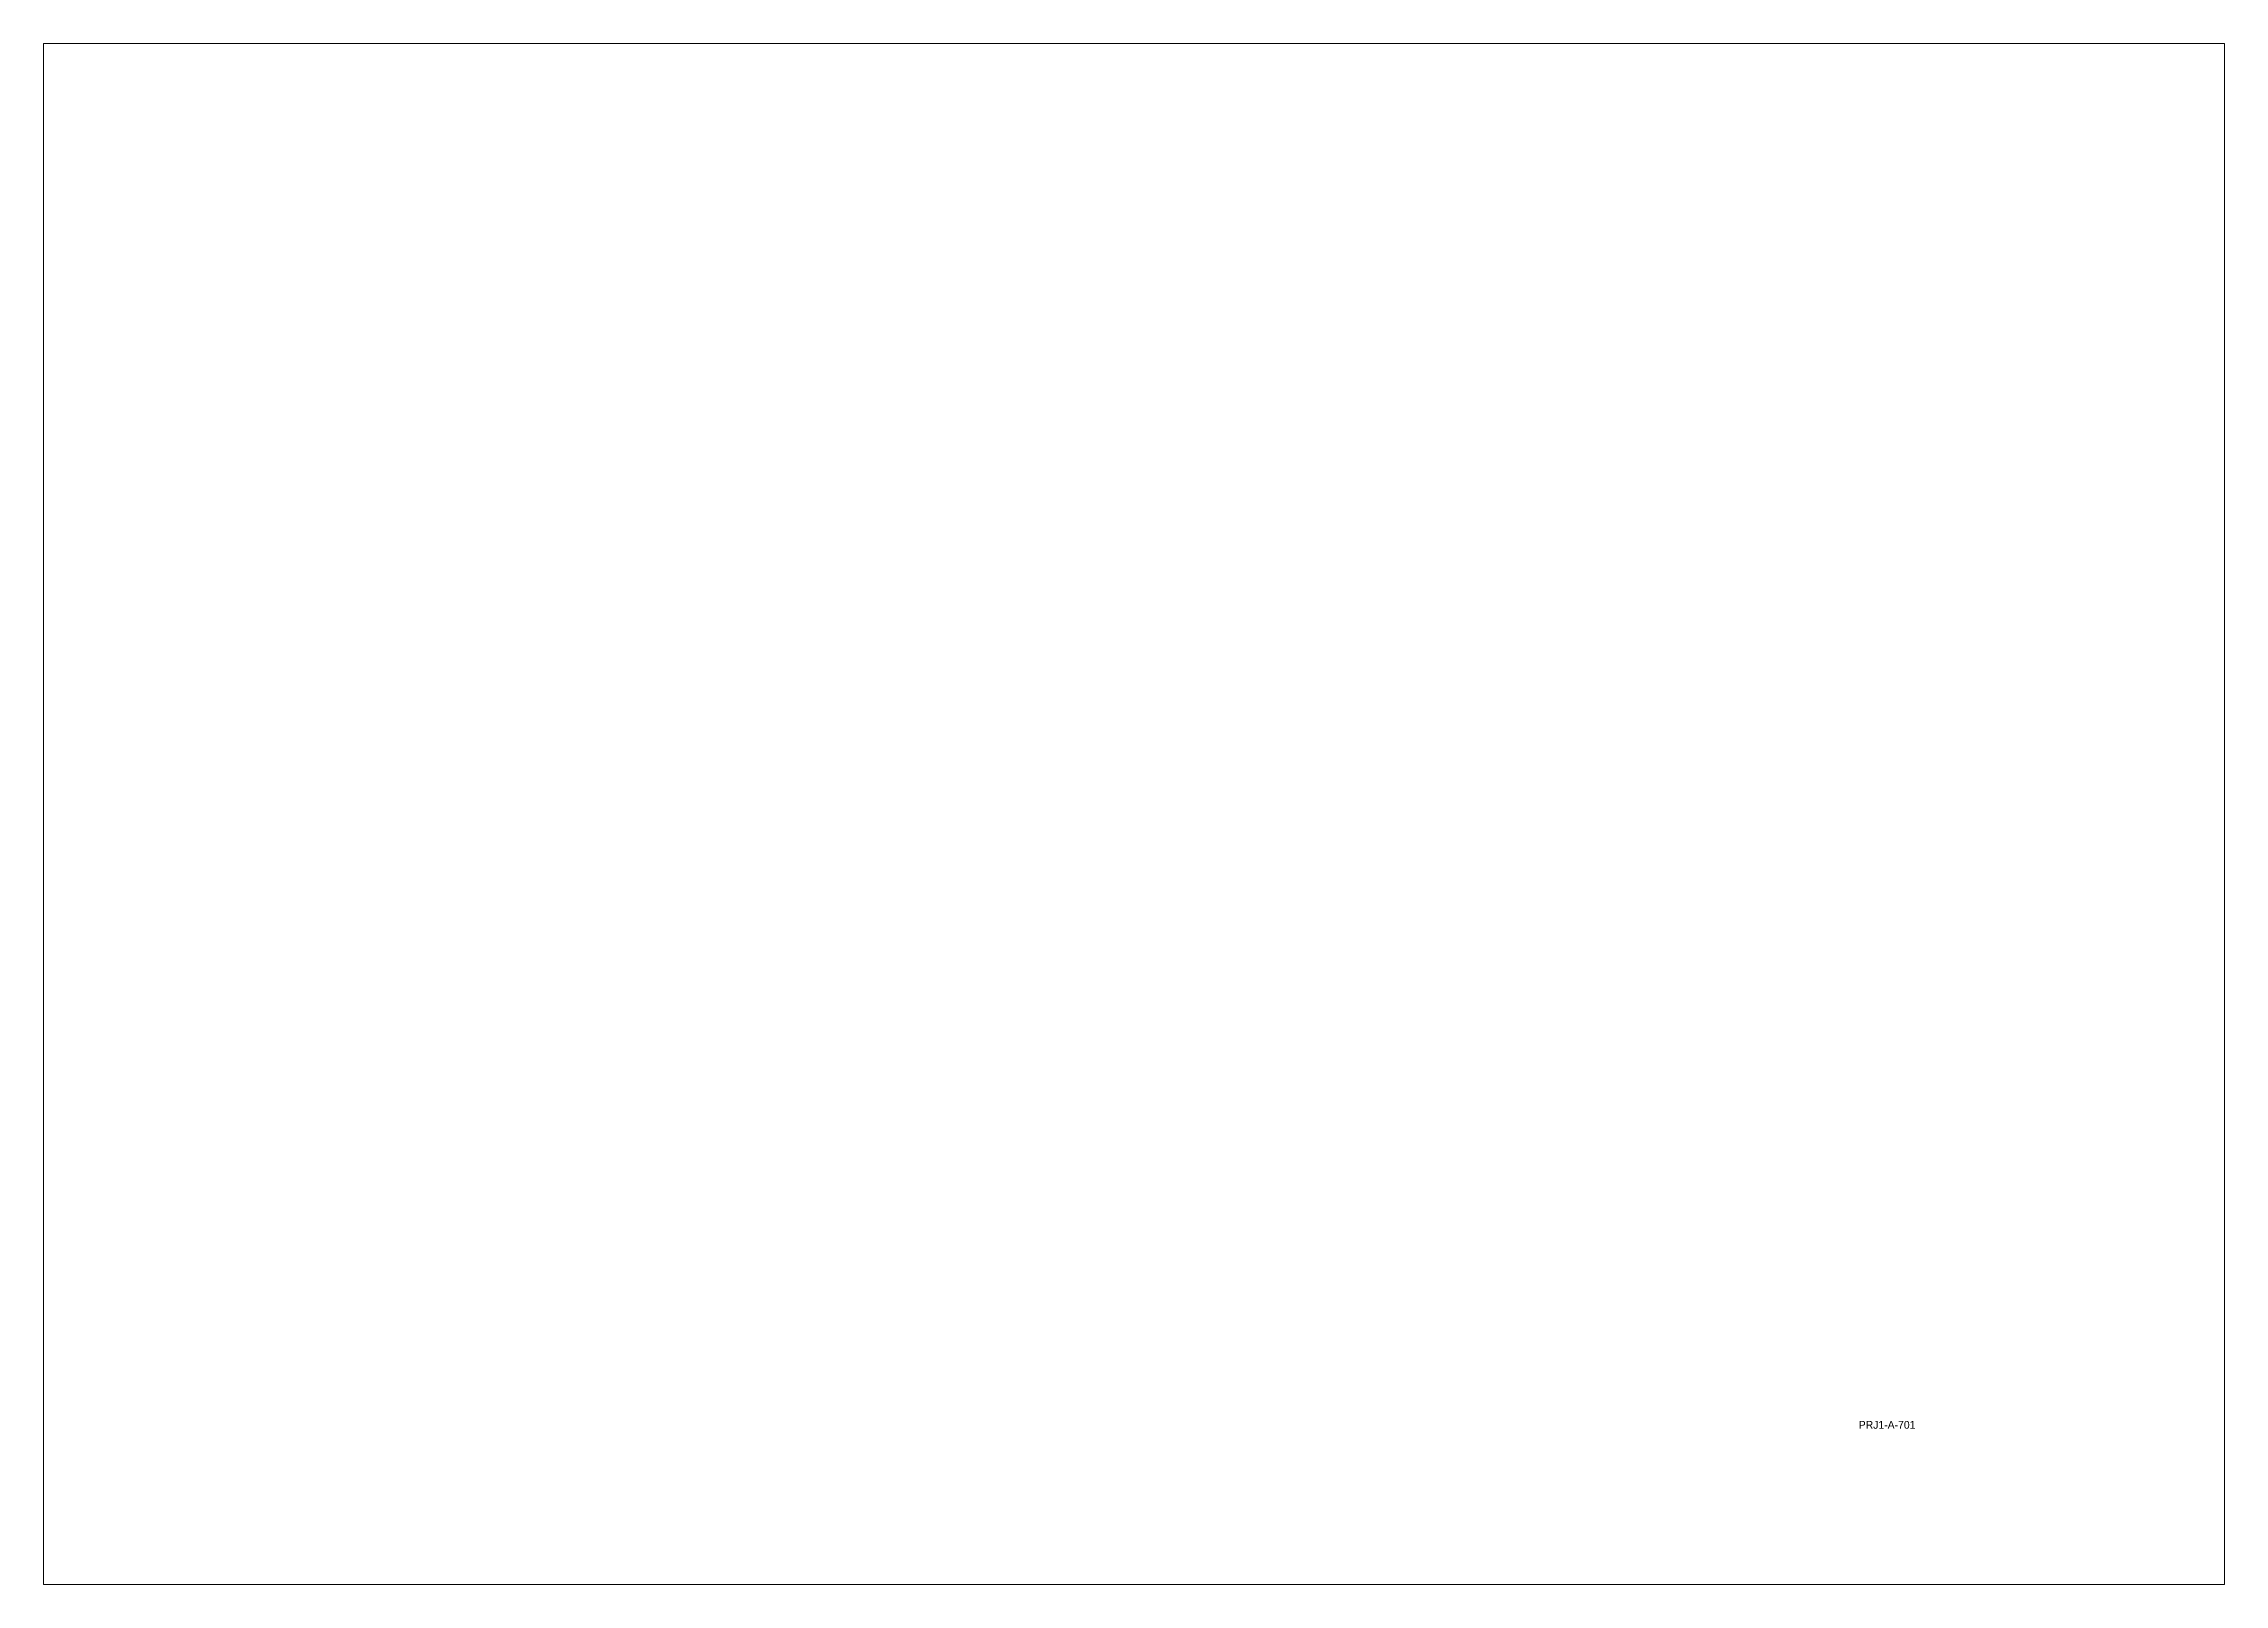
# Paper-space layout 'A-701' of a CAD drawing. Header units: metres, sheet in millimetres. Extents: x 0 to 841, y 0 to 594.
import ezdxf

# ---------------------------------------------------------------- set-up
doc = ezdxf.new("R2010")
doc.units = ezdxf.units.M
doc.layers.get('0').update_dxf_attribs({"lineweight": 0, "plot": 0})

# ---------------------------------------------------------------- blocks, each defined once
blk = doc.blocks.new('TB')
for p, q in [((841, 594), (0, 594)), ((0, 594), (0, 0)), ((841, 0), (841, 594)), ((0, 0), (841, 0))]:
    blk.add_line(p, q)
for tag, p in [('KD0105', (700, 60)), ('JUDUL1', (700, 50)), ('JUDUL2', (700, 40)), ('SKALA', (700, 30))]:
    blk.add_attdef(tag, p, '', height=3)

psp = doc.layouts.new('A-701')

# ---------------------------------------------------------------- block references
psp.add_blockref('TB', (0, 0)).add_auto_attribs({'KD0105': 'PRJ1-A-701'})

doc.saveas('drawing.dxf')
